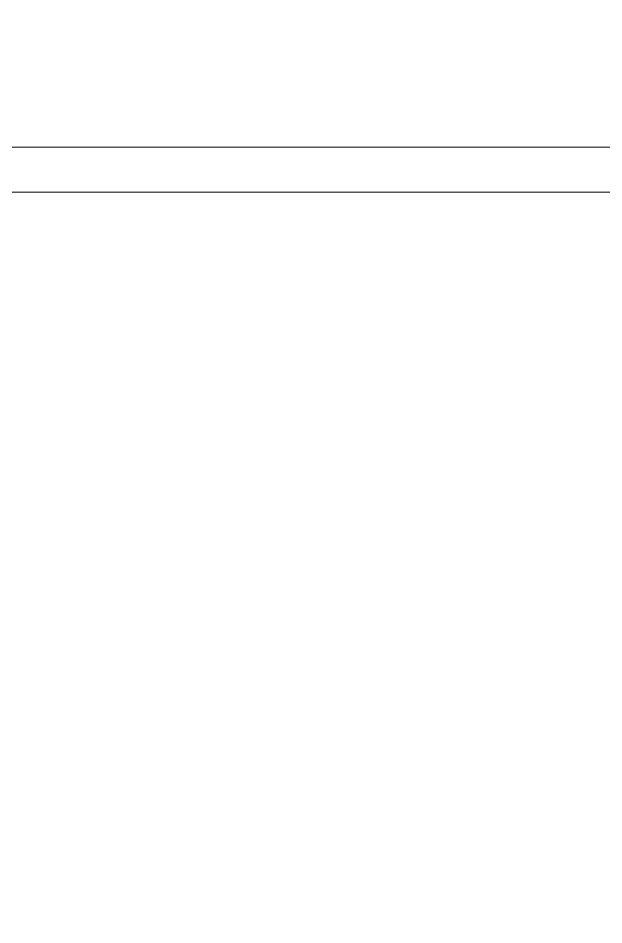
# Model space of a CAD drawing. Header units: feet. Extents: x 3381 to 1374491, y 675186 to 8751562.
# Drawn here: x 688456.8 to 688521.9, y 4376249.5 to 4376350.2 of the extents above; entities that cross this region are included whole.
import ezdxf

# ---------------------------------------------------------------- set-up
doc = ezdxf.new("R2010")
doc.units = ezdxf.units.FT
doc.header["$MEASUREMENT"] = 0
doc.layers.get('0').update_dxf_attribs({"linetype": 'CONTINUOUS'})
doc.layers.add('rabit xt', color=7, linetype='CONTINUOUS', lineweight=13)

msp = doc.modelspace()

# ---------------------------------------------------------------- linework, layer by layer
at = {"color": 51, "lineweight": 13, "true_color": 0xf8f6b0}
msp.add_circle((688448.805, 4376201.629), 699.09, dxfattribs=at)
at = {"linetype": 'Continuous'}
msp.add_open_spline([(688384.942, 4376325.598), (688386.763, 4376322.128), (688393.069, 4376310.11), (688402.966, 4376292.128), (688416.961, 4376272.864), (688427.732, 4376252.666), (688438.695, 4376234.78), (688447.823, 4376217.377), (688461.238, 4376198.856), (688477.838, 4376184.567), (688489.373, 4376169.73), (688497.303, 4376159.248), (688508.621, 4376147.329), (688516.87, 4376136.637), (688521.314, 4376130.877)], degree=3, knots=[0, 0, 0, 0, 11.7595104, 40.7232097, 61.4623304, 83.0549787, 109.2907167, 124.3927439, 141.9627176, 177.5330077, 189.5588214, 198.2764878, 216.9554477, 238.7688662, 238.7688662, 238.7688662, 238.7688662], dxfattribs=at)
at = {"layer": 'rabit xt', "color": 7, "lineweight": 20, "ltscale": 0.3, "elevation": 716.5}
msp.add_lwpolyline([(688243.147, 4376335.878), (688663.147, 4376335.878), (688663.147, 4376038.878)], dxfattribs=at)
msp.add_lwpolyline([(688263.147, 4376330.878), (688658.147, 4376330.878), (688658.147, 4376043.878), (688263.147, 4376043.878)], close=True, dxfattribs=at)

doc.saveas('drawing.dxf')
